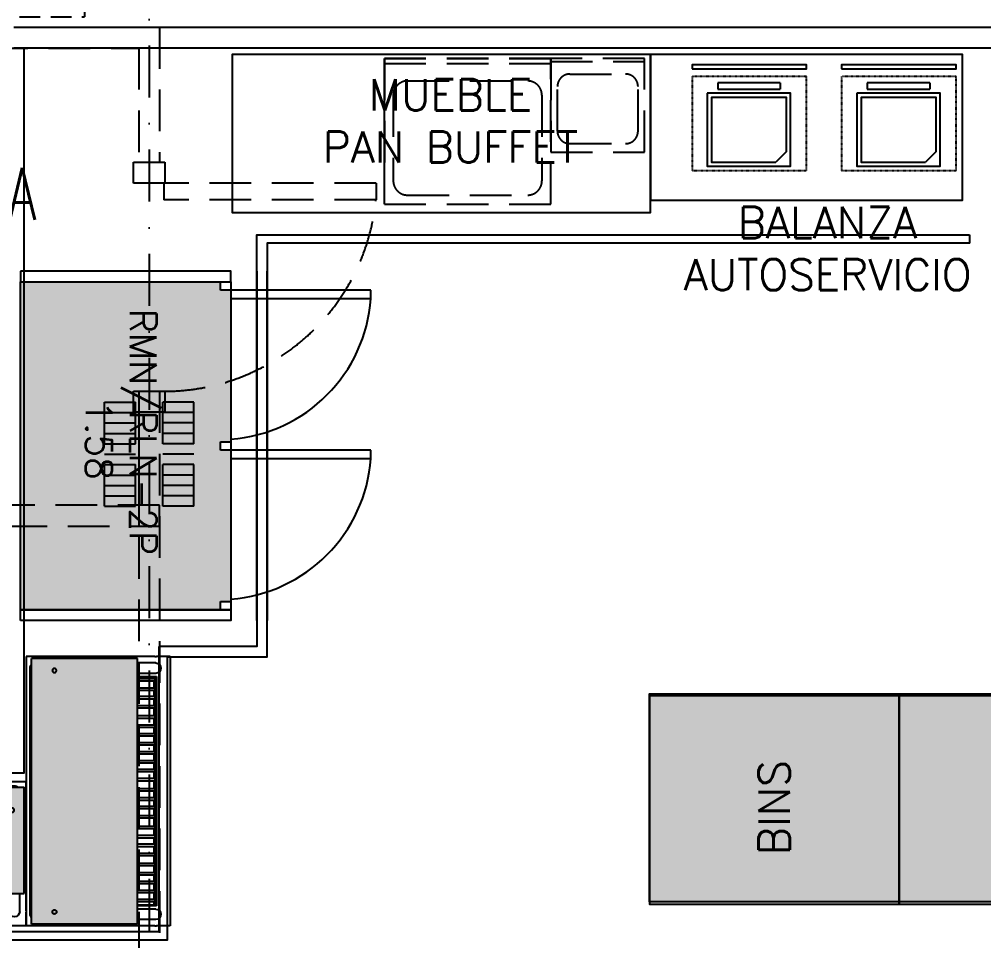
# Model space of a CAD drawing. Header units: millimetres. Extents: x 340 to 1003762, y 22 to 362022.
# Drawn here: x 579597 to 584230, y 284628 to 289052 of the extents above; entities that cross this region are included whole.
import ezdxf

# ---------------------------------------------------------------- set-up
doc = ezdxf.new("R2010")
doc.units = ezdxf.units.MM
for name, pattern in [('LSBB_P_002 - PLANTA 1° NIVEL SALA DE VENTAS$0$000_ALTILLO PROPUESTA$0$HIDDEN', [0.375, 0.25, -0.125]), ('LSBB_P_002 - PLANTA 1° NIVEL SALA DE VENTAS$0$DASHDOT2', [0.5, 0.25, -0.125, 0, -0.125]), ('LSBB_P_002 - PLANTA 1° NIVEL SALA DE VENTAS$0$DASHED', [0.75, 0.5, -0.25]), ('LSBB_P_002 - PLANTA 1° NIVEL SALA DE VENTAS$0$HIDDEN2', [0.1875, 0.125, -0.0625])]:
    doc.linetypes.add(name, pattern=pattern)
for name, color, linetype in [('A-DEMOLICION SV', 40, 'Continuous'), ('LSBB_P_002 - PLANTA 1° NIVEL SALA DE VENTAS$0$1301_Sala de Venta$0$SALA DE VENTAS_DFSA', 1, 'Continuous'), ('LSBB_P_002 - PLANTA 1° NIVEL SALA DE VENTAS$0$A- TABIQUE TIPO SHAFT', 3, 'Continuous'), ('LSBB_P_002 - PLANTA 1° NIVEL SALA DE VENTAS$0$A-BALANZA AUTOSERVICIO', 1, 'LSBB_P_002 - PLANTA 1° NIVEL SALA DE VENTAS$0$DASHDOT2'), ('LSBB_P_002 - PLANTA 1° NIVEL SALA DE VENTAS$0$A-DEMOLICIONES', 30, 'LSBB_P_002 - PLANTA 1° NIVEL SALA DE VENTAS$0$DASHED'), ('LSBB_P_002 - PLANTA 1° NIVEL SALA DE VENTAS$0$A-LAYOUT', 7, 'Continuous'), ('LSBB_P_002 - PLANTA 1° NIVEL SALA DE VENTAS$0$A-MUEBLES FRIO', 2, 'Continuous'), ('LSBB_P_002 - PLANTA 1° NIVEL SALA DE VENTAS$0$A-PUERTAS NUEVAS', 10, 'Continuous'), ('LSBB_P_002 - PLANTA 1° NIVEL SALA DE VENTAS$0$A-SALA DEFENSAS', 9, 'Continuous'), ('LSBB_P_002 - PLANTA 1° NIVEL SALA DE VENTAS$0$A-SALA-MUEB-ESPC', 1, 'Continuous'), ('LSBB_P_002 - PLANTA 1° NIVEL SALA DE VENTAS$0$A-Textos', 2, 'Continuous'), ('LSBB_P_002 - PLANTA 1° NIVEL SALA DE VENTAS$0$EJES', 8, 'LSBB_P_002 - PLANTA 1° NIVEL SALA DE VENTAS$0$DASHDOT2'), ('LSBB_P_002 - PLANTA 1° NIVEL SALA DE VENTAS$0$LAYOUT$0$A-GONDOLAS DELGADO', 8, 'Continuous'), ('LSBB_P_002 - PLANTA 1° NIVEL SALA DE VENTAS$0$TABIQUE', 3, 'Continuous')]:
    doc.layers.add(name, color=color, linetype=linetype)
doc.layers.add('LSBB_P_002 - PLANTA 1° NIVEL SALA DE VENTAS$0$LAYOUT$0$A-SALA-HATCH-PANADERIA', color=7, linetype='Continuous', true_color=0x9e0000)
doc.styles.add('LSBB_P_002 - PLANTA 1° NIVEL SALA DE VENTAS$0$1301_Sala de Venta$0$ROMANS', font='romans.shx')
doc.styles.add('LSBB_P_002 - PLANTA 1° NIVEL SALA DE VENTAS$0$LAYOUT$0$ARQ', font='SIMPLEX.shx')
doc.styles.add('LSBB_P_002 - PLANTA 1° NIVEL SALA DE VENTAS$0$ROMANS', font='romans')
doc.styles.add('LSBB_P_002 - PLANTA 1° NIVEL SALA DE VENTAS$0$YUDICAD_ROMANS', font='romans.shx')

# ---------------------------------------------------------------- blocks, each defined once
blk = doc.blocks.new('LSBB_P_002 - PLANTA 1° NIVEL SALA DE VENTAS$0$PN120')
at = {"color": 0, "linetype": 'ByBlock'}
for p, q in [((801.5368, 304.3847), (801.4568, 304.3847)), ((802.7765, 304.3847), (802.6965, 304.3847)), ((802.7765, 304.3447), (802.6965, 304.3447)), ((802.7765, 304.2247), (802.7765, 304.3447)), ((801.4568, 304.2247), (801.4568, 304.3047)), ((800.8637, 304.2202), (800.8637, 304.2108)), ((800.8841, 304.2108), (800.8637, 304.2108)), ((800.8841, 304.2202), (800.8841, 304.2108)), ((801.4591, 304.2132), (801.4591, 304.2247)), ((801.4591, 304.2247), (801.4891, 304.2247)), ((801.4891, 304.2132), (801.4891, 304.2247)), ((802.1492, 304.2202), (802.1492, 304.2108)), ((802.1492, 304.2108), (802.1696, 304.2108)), ((802.1696, 304.2202), (802.1696, 304.2108)), ((802.7443, 304.2132), (802.7443, 304.2247)), ((802.7743, 304.2132), (802.7743, 304.2247))]:
    blk.add_line(p, q, dxfattribs=at)
for p, q in [((801.4568, 304.3447), (802.7765, 304.3447)), ((801.4568, 304.2247), (802.7765, 304.2247))]:
    blk.add_line(p, q)
at = {"color": 0, "linetype": 'ByBlock', "extrusion": (-1, -4e-16, 0)}
for p, q in [((801.4218, 304.2927), (801.4262, 304.2927)), ((801.4218, 304.2367), (801.4218, 304.2927)), ((801.4278, 304.3167), (801.4278, 304.2967)), ((801.4278, 304.2954), (801.4278, 304.2967)), ((801.4498, 304.2967), (801.4498, 304.3167)), ((801.4498, 304.2954), (801.4498, 304.2967)), ((801.4515, 304.2927), (801.4568, 304.2927)), ((801.4248, 304.2867), (801.4248, 304.2387)), ((801.4528, 304.2867), (801.4528, 304.2387)), ((801.4268, 304.2367), (801.4218, 304.2367)), ((801.4508, 304.2367), (801.4268, 304.2367)), ((801.4278, 304.2367), (801.4278, 304.2167)), ((801.4498, 304.2167), (801.4498, 304.2367)), ((801.4568, 304.2367), (801.4508, 304.2367))]:
    blk.add_line(p, q, dxfattribs=at)
at = {"color": 8, "linetype": 'LSBB_P_002 - PLANTA 1° NIVEL SALA DE VENTAS$0$HIDDEN2', "ltscale": 0.8}
for p, q in [((800.8568, 304.2664), (803.4198, 304.2664)), ((800.8568, 304.2664), (800.8568, 304.1948)), ((803.4198, 304.2664), (803.4198, 304.1948)), ((800.8568, 304.1948), (803.4198, 304.1948)), ((800.9231, 304.1447), (802.1198, 304.1447))]:
    blk.add_line(p, q, dxfattribs=at)
at = {"color": 0, "linetype": 'ByBlock', "ltscale": 5}
for p, q in [((800.9198, 304.0647), (800.9198, 304.1447)), ((802.1198, 304.0647), (802.1198, 304.1447))]:
    blk.add_line(p, q, dxfattribs=at)
at = {"color": 0, "linetype": 'ByBlock'}
for points in [[(801.4568, 304.3447), (801.4568, 304.4197), (801.5368, 304.4197), (801.5368, 304.3447)], [(802.6965, 304.3447), (802.6965, 304.4197), (802.7765, 304.4197), (802.7765, 304.3447)], [(801.4568, 304.3047), (801.4568, 304.3447)]]:
    blk.add_lwpolyline(points, dxfattribs=at)
at = {"color": 0, "linetype": 'ByBlock', "const_width": 0.0017}
for points in [[(800.8584, 304.2213), (800.8642, 304.2213)], [(800.8613, 304.2213), (800.8613, 304.1936)], [(800.8896, 304.2213), (800.8838, 304.2213)], [(800.8867, 304.2213), (800.8867, 304.1936)], [(802.1438, 304.2213), (802.1495, 304.2213)], [(802.1466, 304.2213), (802.1466, 304.1936)], [(802.1749, 304.2213), (802.1692, 304.2213)], [(802.1721, 304.2213), (802.1721, 304.1936)]]:
    blk.add_lwpolyline(points, dxfattribs=at)
at = {"color": 0, "linetype": 'ByBlock'}
for points in [[(800.7906, 304.1873), (800.7981, 304.1873, -0.343826), (800.7985, 304.1869), (800.7985, 304.1862, -0.414214), (800.7981, 304.1858), (800.7904, 304.1858, 0.336332), (800.7902, 304.1856), (800.7795, 304.1474, 0.496634), (800.7799, 304.1467), (800.7877, 304.1467, 0.414214), (800.7882, 304.1472), (800.7882, 304.1512, -0.414214), (800.7897, 304.1528), (800.7936, 304.1528, -0.414214), (800.7942, 304.1522), (800.7942, 304.1519, -0.414214), (800.7936, 304.1512), (800.7902, 304.1512, 0.414214), (800.7897, 304.1507), (800.7897, 304.1472, 0.414214), (800.7902, 304.1467), (800.7961, 304.1467, -0.414214), (800.7967, 304.1461), (800.7967, 304.1453, -0.414214), (800.7961, 304.1447), (800.7787, 304.1447, -0.496634), (800.7773, 304.1467), (800.7904, 304.1937, -0.336332), (800.7919, 304.1948), (800.9023, 304.1948, -0.414214), (800.9038, 304.1933), (800.9038, 304.1893, 0.414214), (800.9043, 304.1888), (800.9073, 304.1888, -0.414214), (800.9088, 304.1873), (800.9088, 304.1743, 0.414214), (800.9093, 304.1738), (800.9153, 304.1738, 0.674073), (800.9158, 304.1743), (800.9158, 304.1873, -0.414214), (800.9173, 304.1888), (800.9183, 304.1888, -0.414214), (800.9198, 304.1873), (800.9198, 304.1462, -0.414214), (800.9183, 304.1447), (800.9004, 304.1447, -0.414214), (800.8998, 304.1453), (800.8998, 304.1461, -0.414214), (800.9004, 304.1467), (800.9063, 304.1467, 0.414214), (800.9068, 304.1472), (800.9068, 304.1507, 0.414214), (800.9063, 304.1512), (800.9029, 304.1512, -0.414214), (800.9023, 304.1519), (800.9023, 304.1522, -0.414214), (800.9029, 304.1528), (800.9068, 304.1528, -0.414214), (800.9083, 304.1512), (800.9083, 304.1472, 0.414214), (800.9088, 304.1467), (800.9173, 304.1467, 0.414214), (800.9178, 304.1472), (800.9178, 304.1713, 0.414214), (800.9173, 304.1718), (800.9083, 304.1718, -0.414214), (800.9068, 304.1733), (800.9068, 304.1863, 0.414214), (800.9063, 304.1868), (800.9033, 304.1868, -0.414214), (800.9018, 304.1883), (800.9018, 304.1923, 0.414214), (800.9013, 304.1928), (800.8968, 304.1928, 0.414214), (800.8963, 304.1923), (800.8963, 304.1873, -0.414214), (800.8948, 304.1858), (800.8879, 304.1858, -0.414214), (800.8873, 304.1864), (800.8873, 304.1872, -0.414214), (800.8879, 304.1878), (800.8938, 304.1878, 0.414214), (800.8943, 304.1883), (800.8943, 304.1923, 0.414214), (800.8938, 304.1928), (800.7925, 304.1928, 0.336332), (800.7921, 304.1924), (800.7906, 304.1873)], [(802.2489, 304.1873), (802.2414, 304.1873, 0.343826), (802.241, 304.1869), (802.241, 304.1862, 0.414214), (802.2414, 304.1858), (802.2492, 304.1858, -0.336332), (802.2494, 304.1856), (802.2601, 304.1474, -0.496634), (802.2596, 304.1467), (802.2518, 304.1467, -0.414214), (802.2513, 304.1472), (802.2513, 304.1512, 0.414214), (802.2498, 304.1528), (802.2459, 304.1528, 0.414214), (802.2453, 304.1522), (802.2453, 304.1519, 0.414214), (802.2459, 304.1512), (802.2493, 304.1512, -0.414214), (802.2498, 304.1507), (802.2498, 304.1472, -0.414214), (802.2493, 304.1467), (802.2434, 304.1467, 0.414214), (802.2428, 304.1461), (802.2428, 304.1453, 0.414214), (802.2434, 304.1447), (802.2608, 304.1447, 0.496634), (802.2623, 304.1467), (802.2491, 304.1937, 0.336332), (802.2477, 304.1948), (802.1373, 304.1948, 0.414214), (802.1358, 304.1933), (802.1358, 304.1893, -0.414214), (802.1353, 304.1888), (802.1323, 304.1888, 0.414214), (802.1308, 304.1873), (802.1308, 304.1743, -0.414214), (802.1303, 304.1738), (802.1243, 304.1738, -0.674073), (802.1238, 304.1743), (802.1238, 304.1873, 0.414214), (802.1223, 304.1888), (802.1213, 304.1888, 0.414214), (802.1198, 304.1873), (802.1198, 304.1462, 0.414214), (802.1213, 304.1447), (802.1392, 304.1447, 0.414214), (802.1398, 304.1453), (802.1398, 304.1461, 0.414214), (802.1392, 304.1467), (802.1333, 304.1467, -0.414214), (802.1328, 304.1472), (802.1328, 304.1507, -0.414214), (802.1333, 304.1512), (802.1367, 304.1512, 0.414214), (802.1373, 304.1519), (802.1373, 304.1522, 0.414214), (802.1367, 304.1528), (802.1328, 304.1528, 0.414214), (802.1313, 304.1512), (802.1313, 304.1472, -0.414214), (802.1308, 304.1467), (802.1223, 304.1467, -0.414214), (802.1218, 304.1472), (802.1218, 304.1713, -0.414214), (802.1223, 304.1718), (802.1313, 304.1718, 0.414214), (802.1328, 304.1733), (802.1328, 304.1863, -0.414214), (802.1333, 304.1868), (802.1363, 304.1868, 0.414214), (802.1378, 304.1883), (802.1378, 304.1923, -0.414214), (802.1383, 304.1928), (802.1428, 304.1928, -0.414214), (802.1433, 304.1923), (802.1433, 304.1873, 0.414214), (802.1448, 304.1858), (802.1517, 304.1858, 0.414214), (802.1523, 304.1864), (802.1523, 304.1872, 0.414214), (802.1517, 304.1878), (802.1458, 304.1878, -0.414214), (802.1453, 304.1883), (802.1453, 304.1923, -0.414214), (802.1458, 304.1928), (802.247, 304.1928, -0.336332), (802.2475, 304.1924), (802.2489, 304.1873)]]:
    blk.add_lwpolyline(points, format="xyb", dxfattribs=at)
for points in [[(800.9032, 304.1951), (800.9032, 304.1951, -0.346184), (800.9042, 304.1959), (800.9172, 304.1959, -0.414214), (800.9202, 304.1929), (800.9202, 304.1889, 0.093021), (800.9185, 304.1892), (800.917, 304.1892, 0.315183), (800.9147, 304.1869), (800.9147, 304.1869), (800.9154, 304.1869, -0.414214), (800.9157, 304.1866), (800.9157, 304.1839, -0.414214), (800.9137, 304.1819), (800.9102, 304.1819, -0.414214), (800.9087, 304.1834), (800.9087, 304.1862, -0.414214), (800.9094, 304.1869), (800.9097, 304.1869, 0.414214), (800.9102, 304.1874), (800.9102, 304.1874, 0.414214), (800.9087, 304.1889), (800.9072, 304.1889, -0.414214), (800.9042, 304.1919), (800.9042, 304.1939, 0.31619)], [(800.9123, 304.1839), (800.9127, 304.1839, 0.414214), (800.913, 304.1842), (800.913, 304.1886, 0.414214), (800.9127, 304.1889), (800.9123, 304.1889, 0.414214), (800.912, 304.1886), (800.912, 304.1842, 0.414214)], [(802.1363, 304.1951), (802.1363, 304.1951, 0.346184), (802.1353, 304.1959), (802.1223, 304.1959, 0.414214), (802.1193, 304.1929), (802.1193, 304.1889, -0.093021), (802.121, 304.1892), (802.1225, 304.1892, -0.315183), (802.1248, 304.1869), (802.1248, 304.1869), (802.1241, 304.1869, 0.414214), (802.1238, 304.1866), (802.1238, 304.1839, 0.414214), (802.1258, 304.1819), (802.1293, 304.1819, 0.414214), (802.1308, 304.1834), (802.1308, 304.1862, 0.414214), (802.1301, 304.1869), (802.1298, 304.1869, -0.414214), (802.1293, 304.1874), (802.1293, 304.1874, -0.414214), (802.1308, 304.1889), (802.1323, 304.1889, 0.414214), (802.1353, 304.1919), (802.1353, 304.1939, -0.31619)], [(802.1272, 304.1839), (802.1268, 304.1839, -0.414214), (802.1265, 304.1842), (802.1265, 304.1886, -0.414214), (802.1268, 304.1889), (802.1272, 304.1889, -0.414214), (802.1275, 304.1886), (802.1275, 304.1842, -0.414214)]]:
    blk.add_lwpolyline(points, format="xyb", close=True, dxfattribs=at)
for centre, radius, start, end in [((801.4388, 304.3167), 0.014, 90, 218.2132), ((801.4388, 304.2867), 0.014, 0, 180), ((801.4388, 304.3167), 0.011, 90, 180), ((801.4388, 304.3167), 0.014, 321.7868, 90), ((801.4388, 304.3167), 0.011, 0, 90), ((801.4268, 304.2387), 0.002, 180, 270), ((801.4388, 304.2167), 0.011, 180, 0), ((801.4508, 304.2387), 0.002, 270, 0)]:
    blk.add_arc(centre, radius, start, end, dxfattribs=at)
blk = doc.blocks.new('LSBB_P_002 - PLANTA 1° NIVEL SALA DE VENTAS$0$1301_Sala de Venta$0$balanza autoservicio')
at = {"layer": 'LSBB_P_002 - PLANTA 1° NIVEL SALA DE VENTAS$0$A-SALA-MUEB-ESPC'}
for p, q in [((1665.65, 7026.11, 0), (1668.65, 7026.11, 0)), ((1665.65, 6996.11, 0), (1668.65, 6996.11, 0))]:
    blk.add_line(p, q, dxfattribs=at)
at = {"layer": 'LSBB_P_002 - PLANTA 1° NIVEL SALA DE VENTAS$0$A-SALA-MUEB-ESPC', "ltscale": 60, "elevation": 0}
blk.add_lwpolyline([(1658.95, 6983.77), (1658.95, 7038.77), (1656.95, 7038.77), (1656.95, 6983.77), (1658.95, 6983.77)], dxfattribs=at)
at = {"layer": 'LSBB_P_002 - PLANTA 1° NIVEL SALA DE VENTAS$0$A-SALA-MUEB-ESPC', "linetype": 'ByBlock', "elevation": 0}
blk.add_lwpolyline([(1662.67, 6983.77), (1707.67, 6983.77), (1707.67, 7038.77), (1662.67, 7038.77), (1662.67, 6983.77)], dxfattribs=at)
at = {"layer": 'LSBB_P_002 - PLANTA 1° NIVEL SALA DE VENTAS$0$A-SALA-MUEB-ESPC', "elevation": 0}
for points in [[(1670.65, 6991.11), (1705.65, 6991.11), (1705.65, 7031.11), (1670.65, 7031.11), (1670.65, 6991.11)], [(1665.65, 7026.11), (1665.65, 6996.11)], [(1668.65, 6996.11), (1668.65, 7026.11)], [(1698.65, 7029.11), (1672.65, 7029.11), (1672.65, 6993.11), (1703.65, 6993.11), (1703.65, 7024.11)], [(1698.65, 7029.11), (1703.65, 7024.11)]]:
    blk.add_lwpolyline(points, dxfattribs=at)
blk = doc.blocks.new('LSBB_P_002 - PLANTA 1° NIVEL SALA DE VENTAS$0$LAYOUT$0$A$C38C873AD')
blk.add_hatch(color=256).paths.add_polyline_path([(1.2846, -0.6664), (1.2846, -0.1561), (0.009, -0.1561), (0.009, -0.6664)])
at = {"layer": 'LSBB_P_002 - PLANTA 1° NIVEL SALA DE VENTAS$0$A-SALA-MUEB-ESPC', "ltscale": 0.3}
for centre, start, end in [((0.0559, -0.0688), 0.001, 180.001), ((1.2377, -0.0688), 359.999, 179.999)]:
    blk.add_arc(centre, 0.0249, start, end, dxfattribs=at)
for points, degree in [([(1.2936, 0), (0.6468, 0), (0, 0)], 2), ([(0, 0), (0, -0.033), (0, -0.066)], 2), ([(1.2936, 0), (1.2936, -0.033), (1.2936, -0.066)], 2), ([(0, -0.0726), (0, -0.0693), (0, -0.066)], 2), ([(0, -0.0726), (0, -0.3821), (0, -0.6915)], 2), ([(0.031, -0.0688), (0.031, -0.1125), (0.031, -0.1561)], 2), ([(0.0808, -0.0688), (0.0808, -0.1125), (0.0808, -0.1561)], 2), ([(1.1979, -0.065), (0.6472, -0.065), (0.0964, -0.065)], 2), ([(0.0964, -0.065), (0.0964, -0.1105), (0.0964, -0.1561)], 2), ([(0.1014, -0.1561), (0.1014, -0.113), (0.1014, -0.0698)], 2), ([(0.1014, -0.0698), (0.6472, -0.0698), (1.193, -0.0698)], 2), ([(0.1014, -0.0773), (0.1096, -0.0773), (0.1178, -0.0773)], 2), ([(0.1178, -0.1561), (0.1178, -0.1148), (0.1178, -0.0736)], 2), ([(0.1277, -0.0736), (0.1277, -0.1148), (0.1277, -0.1561)], 2), ([(0.1277, -0.0773), (0.144, -0.0773), (0.1602, -0.0773)], 2), ([(0.1602, -0.1561), (0.1602, -0.1148), (0.1602, -0.0736)], 2), ([(0.1701, -0.0736), (0.1701, -0.1148), (0.1701, -0.1561)], 2), ([(0.1701, -0.0773), (0.1871, -0.0773), (0.2042, -0.0773)], 2), ([(0.2042, -0.1561), (0.2042, -0.1148), (0.2042, -0.0736)], 2), ([(0.2141, -0.0736), (0.2141, -0.1148), (0.2141, -0.1561)], 2), ([(0.2141, -0.0773), (0.2298, -0.0773), (0.2455, -0.0773)], 2), ([(0.2455, -0.1561), (0.2455, -0.1148), (0.2455, -0.0736)], 2), ([(0.2555, -0.0736), (0.2555, -0.1148), (0.2555, -0.1561)], 2), ([(0.2555, -0.0773), (0.2725, -0.0773), (0.2895, -0.0773)], 2), ([(0.2895, -0.1561), (0.2895, -0.1148), (0.2895, -0.0736)], 2), ([(0.2995, -0.0736), (0.2995, -0.1148), (0.2995, -0.1561)], 2), ([(0.2995, -0.0773), (0.3188, -0.0773), (0.3382, -0.0773)], 2), ([(0.3382, -0.1561), (0.3382, -0.1148), (0.3382, -0.0736)], 2), ([(0.3481, -0.0736), (0.3481, -0.1148), (0.3481, -0.1561)], 2), ([(0.3481, -0.0773), (0.3651, -0.0773), (0.3822, -0.0773)], 2), ([(0.3822, -0.1561), (0.3822, -0.1148), (0.3822, -0.0736)], 2), ([(0.3921, -0.0736), (0.3921, -0.1148), (0.3921, -0.1561)], 2), ([(0.3921, -0.0773), (0.4078, -0.0773), (0.4235, -0.0773)], 2), ([(0.4235, -0.1561), (0.4235, -0.1148), (0.4235, -0.0736)], 2), ([(0.4335, -0.0736), (0.4335, -0.1148), (0.4335, -0.1561)], 2), ([(0.4335, -0.0773), (0.4505, -0.0773), (0.4675, -0.0773)], 2), ([(0.4675, -0.1561), (0.4675, -0.1148), (0.4675, -0.0736)], 2), ([(0.4775, -0.0736), (0.4775, -0.1148), (0.4775, -0.1561)], 2), ([(0.4775, -0.0773), (0.4984, -0.0773), (0.5193, -0.0773)], 2), ([(0.5193, -0.1561), (0.5193, -0.1148), (0.5193, -0.0736)], 2), ([(0.5292, -0.0736), (0.5292, -0.1148), (0.5292, -0.1561)], 2), ([(0.5292, -0.0773), (0.5463, -0.0773), (0.5633, -0.0773)], 2), ([(0.5633, -0.1561), (0.5633, -0.1148), (0.5633, -0.0736)], 2), ([(0.5732, -0.0736), (0.5732, -0.1148), (0.5732, -0.1561)], 2), ([(0.5732, -0.0773), (0.589, -0.0773), (0.6047, -0.0773)], 2), ([(0.6047, -0.1561), (0.6047, -0.1148), (0.6047, -0.0736)], 2), ([(0.6146, -0.0736), (0.6146, -0.1148), (0.6146, -0.1561)], 2), ([(0.6146, -0.0773), (0.6316, -0.0773), (0.6487, -0.0773)], 2), ([(0.6487, -0.0736), (0.6487, -0.0731), (0.6508, -0.0723), (0.6565, -0.0723), (0.6586, -0.0731), (0.6586, -0.0736)], 3), ([(0.6487, -0.1561), (0.6487, -0.1148), (0.6487, -0.0736)], 2), ([(0.6586, -0.0736), (0.6586, -0.1148), (0.6586, -0.1561)], 2), ([(0.6586, -0.0773), (0.678, -0.0773), (0.6973, -0.0773)], 2), ([(0.6973, -0.1561), (0.6973, -0.1148), (0.6973, -0.0736)], 2), ([(0.7072, -0.0736), (0.7072, -0.1148), (0.7072, -0.1561)], 2), ([(0.7072, -0.0773), (0.7243, -0.0773), (0.7413, -0.0773)], 2), ([(0.7413, -0.1561), (0.7413, -0.1148), (0.7413, -0.0736)], 2), ([(0.7512, -0.0736), (0.7512, -0.1148), (0.7512, -0.1561)], 2), ([(0.7512, -0.0773), (0.767, -0.0773), (0.7827, -0.0773)], 2), ([(0.7827, -0.1561), (0.7827, -0.1148), (0.7827, -0.0736)], 2), ([(0.7926, -0.0736), (0.7926, -0.1148), (0.7926, -0.1561)], 2), ([(0.7926, -0.0773), (0.8096, -0.0773), (0.8267, -0.0773)], 2), ([(0.8267, -0.1561), (0.8267, -0.1148), (0.8267, -0.0736)], 2), ([(0.8366, -0.0736), (0.8366, -0.1148), (0.8366, -0.1561)], 2), ([(0.8366, -0.0773), (0.8528, -0.0773), (0.869, -0.0773)], 2), ([(0.869, -0.1561), (0.869, -0.1148), (0.869, -0.0736)], 2), ([(0.879, -0.0736), (0.879, -0.1148), (0.879, -0.1561)], 2), ([(0.879, -0.0773), (0.896, -0.0773), (0.913, -0.0773)], 2), ([(0.913, -0.1561), (0.913, -0.1148), (0.913, -0.0736)], 2), ([(0.923, -0.0736), (0.923, -0.1148), (0.923, -0.1561)], 2), ([(0.923, -0.0773), (0.9387, -0.0773), (0.9544, -0.0773)], 2), ([(0.9544, -0.1561), (0.9544, -0.1148), (0.9544, -0.0736)], 2), ([(0.9644, -0.0736), (0.9644, -0.1148), (0.9644, -0.1561)], 2), ([(0.9644, -0.0773), (0.9814, -0.0773), (0.9984, -0.0773)], 2), ([(0.9984, -0.1561), (0.9984, -0.1148), (0.9984, -0.0736)], 2), ([(1.0084, -0.0736), (1.0084, -0.1148), (1.0084, -0.1561)], 2), ([(1.0084, -0.0773), (1.0277, -0.0773), (1.047, -0.0773)], 2), ([(1.047, -0.1561), (1.047, -0.1148), (1.047, -0.0736)], 2), ([(1.057, -0.0736), (1.057, -0.1148), (1.057, -0.1561)], 2), ([(1.057, -0.0773), (1.074, -0.0773), (1.091, -0.0773)], 2), ([(1.091, -0.1561), (1.091, -0.1148), (1.091, -0.0736)], 2), ([(1.101, -0.0736), (1.101, -0.1148), (1.101, -0.1561)], 2), ([(1.101, -0.0773), (1.1167, -0.0773), (1.1324, -0.0773)], 2), ([(1.1324, -0.1561), (1.1324, -0.1148), (1.1324, -0.0736)], 2), ([(1.1424, -0.0736), (1.1424, -0.1148), (1.1424, -0.1561)], 2), ([(1.1424, -0.0773), (1.1594, -0.0773), (1.1764, -0.0773)], 2), ([(1.1764, -0.1561), (1.1764, -0.1148), (1.1764, -0.0736)], 2), ([(1.1864, -0.0736), (1.1864, -0.1148), (1.1864, -0.1561)], 2), ([(1.1864, -0.0773), (1.1897, -0.0773), (1.193, -0.0773)], 2), ([(1.193, -0.0698), (1.193, -0.113), (1.193, -0.1561)], 2), ([(1.1979, -0.1561), (1.1979, -0.1105), (1.1979, -0.065)], 2), ([(1.2128, -0.0688), (1.2128, -0.1125), (1.2128, -0.1561)], 2), ([(1.2626, -0.0688), (1.2626, -0.1125), (1.2626, -0.1561)], 2), ([(1.2936, -0.0726), (1.2936, -0.0693), (1.2936, -0.066)], 2), ([(1.2936, -0.0726), (1.2936, -0.3821), (1.2936, -0.6915)], 2), ([(0.009, -0.1561), (0.3164, -0.1561), (0.6391, -0.1561)], 2), ([(0.009, -0.1561), (0.009, -0.4112), (0.009, -0.6664)], 2), ([(0.6391, -0.1561), (0.9618, -0.1561), (1.2846, -0.1561)], 2), ([(1.2846, -0.1561), (1.2846, -0.4112), (1.2846, -0.6664)], 2), ([(1.2936, -0.6915), (0.6468, -0.6915), (0, -0.6915)], 2), ([(0.009, -0.6664), (0.3164, -0.6664), (0.6391, -0.6664)], 2), ([(0.0505, -0.6721), (0.6419, -0.6721), (1.2334, -0.6721)], 2), ([(0.6391, -0.6664), (0.9618, -0.6664), (1.2846, -0.6664)], 2)]:
    blk.add_open_spline(points, degree=degree, dxfattribs=at)
for points, weights, knots in [([(0.1178, -0.0736), (0.1178, -0.0723), (0.1228, -0.0723), (0.1277, -0.0723), (0.1277, -0.0736)], [1, 0.707106781187, 1, 0.707106781187, 1], [-0.785258, -0.785258, -0.785258, 0, 0, 0.785258, 0.785258, 0.785258]), ([(0.1602, -0.0736), (0.1602, -0.0723), (0.1651, -0.0723), (0.1701, -0.0723), (0.1701, -0.0736)], [1, 0.707106781187, 1, 0.707106781187, 1], [-0.785258, -0.785258, -0.785258, 0, 0, 0.785258, 0.785258, 0.785258]), ([(0.2042, -0.0736), (0.2042, -0.0723), (0.2091, -0.0723), (0.2141, -0.0723), (0.2141, -0.0736)], [1, 0.707106781187, 1, 0.707106781187, 1], [-0.785258, -0.785258, -0.785258, 0, 0, 0.785258, 0.785258, 0.785258]), ([(0.2455, -0.0736), (0.2455, -0.0723), (0.2505, -0.0723), (0.2555, -0.0723), (0.2555, -0.0736)], [1, 0.707106781187, 1, 0.707106781187, 1], [-0.785258, -0.785258, -0.785258, 0, 0, 0.785258, 0.785258, 0.785258]), ([(0.2895, -0.0736), (0.2895, -0.0723), (0.2945, -0.0723), (0.2995, -0.0723), (0.2995, -0.0736)], [1, 0.707106781187, 1, 0.707106781187, 1], [-0.785258, -0.785258, -0.785258, 0, 0, 0.785258, 0.785258, 0.785258]), ([(0.3382, -0.0736), (0.3382, -0.0723), (0.3431, -0.0723), (0.3481, -0.0723), (0.3481, -0.0736)], [1, 0.707106781187, 1, 0.707106781187, 1], [-0.785258, -0.785258, -0.785258, 0, 0, 0.785258, 0.785258, 0.785258]), ([(0.3822, -0.0736), (0.3822, -0.0723), (0.3871, -0.0723), (0.3921, -0.0723), (0.3921, -0.0736)], [1, 0.707106781187, 1, 0.707106781187, 1], [-0.785258, -0.785258, -0.785258, 0, 0, 0.785258, 0.785258, 0.785258]), ([(0.4235, -0.0736), (0.4235, -0.0723), (0.4285, -0.0723), (0.4335, -0.0723), (0.4335, -0.0736)], [1, 0.707106781187, 1, 0.707106781187, 1], [-0.785258, -0.785258, -0.785258, 0, 0, 0.785258, 0.785258, 0.785258]), ([(0.4675, -0.0736), (0.4675, -0.0723), (0.4725, -0.0723), (0.4775, -0.0723), (0.4775, -0.0736)], [1, 0.707106781187, 1, 0.707106781187, 1], [-0.785258, -0.785258, -0.785258, 0, 0, 0.785258, 0.785258, 0.785258]), ([(0.5193, -0.0736), (0.5193, -0.0723), (0.5243, -0.0723), (0.5292, -0.0723), (0.5292, -0.0736)], [1, 0.707106781187, 1, 0.707106781187, 1], [-0.785258, -0.785258, -0.785258, 0, 0, 0.785258, 0.785258, 0.785258]), ([(0.5633, -0.0736), (0.5633, -0.0723), (0.5683, -0.0723), (0.5732, -0.0723), (0.5732, -0.0736)], [1, 0.707106781187, 1, 0.707106781187, 1], [-0.785258, -0.785258, -0.785258, 0, 0, 0.785258, 0.785258, 0.785258]), ([(0.6047, -0.0736), (0.6047, -0.0723), (0.6096, -0.0723), (0.6146, -0.0723), (0.6146, -0.0736)], [1, 0.707106781187, 1, 0.707106781187, 1], [-0.785258, -0.785258, -0.785258, 0, 0, 0.785258, 0.785258, 0.785258]), ([(0.6973, -0.0736), (0.6973, -0.0723), (0.7023, -0.0723), (0.7072, -0.0723), (0.7072, -0.0736)], [1, 0.707106781187, 1, 0.707106781187, 1], [-0.785258, -0.785258, -0.785258, 0, 0, 0.785258, 0.785258, 0.785258]), ([(0.7413, -0.0736), (0.7413, -0.0723), (0.7463, -0.0723), (0.7512, -0.0723), (0.7512, -0.0736)], [1, 0.707106781187, 1, 0.707106781187, 1], [-0.785258, -0.785258, -0.785258, 0, 0, 0.785258, 0.785258, 0.785258]), ([(0.7827, -0.0736), (0.7827, -0.0723), (0.7876, -0.0723), (0.7926, -0.0723), (0.7926, -0.0736)], [1, 0.707106781187, 1, 0.707106781187, 1], [-0.785258, -0.785258, -0.785258, 0, 0, 0.785258, 0.785258, 0.785258]), ([(0.8267, -0.0736), (0.8267, -0.0723), (0.8316, -0.0723), (0.8366, -0.0723), (0.8366, -0.0736)], [1, 0.707106781187, 1, 0.707106781187, 1], [-0.785258, -0.785258, -0.785258, 0, 0, 0.785258, 0.785258, 0.785258]), ([(0.869, -0.0736), (0.869, -0.0723), (0.874, -0.0723), (0.879, -0.0723), (0.879, -0.0736)], [1, 0.707106781187, 1, 0.707106781187, 1], [-0.785258, -0.785258, -0.785258, 0, 0, 0.785258, 0.785258, 0.785258]), ([(0.913, -0.0736), (0.913, -0.0723), (0.918, -0.0723), (0.923, -0.0723), (0.923, -0.0736)], [1, 0.707106781187, 1, 0.707106781187, 1], [-0.785258, -0.785258, -0.785258, 0, 0, 0.785258, 0.785258, 0.785258]), ([(0.9544, -0.0736), (0.9544, -0.0723), (0.9594, -0.0723), (0.9644, -0.0723), (0.9644, -0.0736)], [1, 0.707106781187, 1, 0.707106781187, 1], [-0.785258, -0.785258, -0.785258, 0, 0, 0.785258, 0.785258, 0.785258]), ([(0.9984, -0.0736), (0.9984, -0.0723), (1.0034, -0.0723), (1.0084, -0.0723), (1.0084, -0.0736)], [1, 0.707106781187, 1, 0.707106781187, 1], [-0.785258, -0.785258, -0.785258, 0, 0, 0.785258, 0.785258, 0.785258]), ([(1.047, -0.0736), (1.047, -0.0723), (1.052, -0.0723), (1.057, -0.0723), (1.057, -0.0736)], [1, 0.707106781187, 1, 0.707106781187, 1], [-0.785258, -0.785258, -0.785258, 0, 0, 0.785258, 0.785258, 0.785258]), ([(1.091, -0.0736), (1.091, -0.0723), (1.096, -0.0723), (1.101, -0.0723), (1.101, -0.0736)], [1, 0.707106781187, 1, 0.707106781187, 1], [-0.785258, -0.785258, -0.785258, 0, 0, 0.785258, 0.785258, 0.785258]), ([(1.1324, -0.0736), (1.1324, -0.0723), (1.1374, -0.0723), (1.1424, -0.0723), (1.1424, -0.0736)], [1, 0.707106781187, 1, 0.707106781187, 1], [-0.785258, -0.785258, -0.785258, 0, 0, 0.785258, 0.785258, 0.785258]), ([(1.1764, -0.0736), (1.1764, -0.0723), (1.1814, -0.0723), (1.1864, -0.0723), (1.1864, -0.0736)], [1, 0.707106781187, 1, 0.707106781187, 1], [-0.785258, -0.785258, -0.785258, 0, 0, 0.785258, 0.785258, 0.785258]), ([(0.0772, -0.5558), (0.0772, -0.5658), (0.0673, -0.5658), (0.0573, -0.5658), (0.0573, -0.5558), (0.0573, -0.5459), (0.0673, -0.5459), (0.0772, -0.5459), (0.0772, -0.5558)], [1, 0.707106781187, 1, 0.707106781186, 1, 0.707106781187, 1, 0.707106781187, 1], [0, 0, 0, 1.570796, 1.570796, 3.141593, 3.141593, 4.712389, 4.712389, 6.283185, 6.283185, 6.283185]), ([(1.2164, -0.5558), (1.2164, -0.5658), (1.2263, -0.5658), (1.2363, -0.5658), (1.2363, -0.5558), (1.2363, -0.5459), (1.2263, -0.5459), (1.2164, -0.5459), (1.2164, -0.5558)], [1, 0.707106781187, 1, 0.707106781186, 1, 0.707106781187, 1, 0.707106781187, 1], [0, 0, 0, 1.570796, 1.570796, 3.141593, 3.141593, 4.712389, 4.712389, 6.283185, 6.283185, 6.283185])]:
    blk.add_rational_spline(points, weights, degree=2, knots=knots, dxfattribs=at)
for points, weights in [([(0.0605, -0.6722), (0.0486, -0.6744), (0.0395, -0.6664)], [1, 0.899292711341, 1]), ([(0.0611, -0.6721), (0.0609, -0.6721), (0.0608, -0.6721)], [1, 0.9999845685, 1]), ([(1.2325, -0.6721), (1.2327, -0.6721), (1.2328, -0.6721)], [1, 0.9999845685, 1]), ([(1.2331, -0.6722), (1.245, -0.6744), (1.2541, -0.6664)], [1, 0.899292711341, 1])]:
    blk.add_rational_spline(points, weights, degree=2, dxfattribs=at)
blk = doc.blocks.new('LSBB_P_002 - PLANTA 1° NIVEL SALA DE VENTAS$0$LAYOUT$0$BINS')
h = blk.add_hatch(color=256)
h.dxf.hatch_style = 1
h.paths.add_polyline_path([(6149.9286, -1161.8638), (6149.9286, -1163.0638), (6148.9286, -1163.0638), (6148.9286, -1161.8638)])
at = {"layer": 'LSBB_P_002 - PLANTA 1° NIVEL SALA DE VENTAS$0$A-SALA-MUEB-ESPC'}
blk.add_lwpolyline([(6149.9286, -1161.8638), (6149.9286, -1163.0638), (6148.9286, -1163.0638), (6148.9286, -1161.8638)], close=True, dxfattribs=at)
at = {"layer": 'LSBB_P_002 - PLANTA 1° NIVEL SALA DE VENTAS$0$A-SALA-MUEB-ESPC', "style": 'LSBB_P_002 - PLANTA 1° NIVEL SALA DE VENTAS$0$LAYOUT$0$ARQ'}
blk.add_text('BINS', height=0.15, rotation=180, dxfattribs=at).set_placement((6149.7038, -1162.3895))
blk = doc.blocks.new('LSBB_P_002 - PLANTA 1° NIVEL SALA DE VENTAS$0$SVLY')
at = {"layer": 'LSBB_P_002 - PLANTA 1° NIVEL SALA DE VENTAS$0$LAYOUT$0$A-SALA-HATCH-PANADERIA'}
h = blk.add_hatch(color=256, dxfattribs=at)
h.dxf.hatch_style = 1
h.paths.add_polyline_path([(1003.8316, 301.8602), (1003.7816, 301.8602), (1003.7816, 301.9002), (1002.8216, 301.9002), (1002.8216, 300.3252), (1003.7816, 300.3252), (1003.7816, 300.3652), (1003.8316, 300.3652), (1003.8316, 301.0927), (1003.7816, 301.0927), (1003.7816, 301.1327), (1003.8316, 301.1327)])
h.paths.add_polyline_path([(1003.1029, 301.7769), (1003.1029, 300.4433), (1003.5312, 300.4433), (1003.5312, 301.7769)], flags=24)
at = {"layer": 'LSBB_P_002 - PLANTA 1° NIVEL SALA DE VENTAS$0$1301_Sala de Venta$0$SALA DE VENTAS_DFSA', "elevation": 0}
for points in [[(1003.9566, 300.2742), (1003.9566, 302.1262), (1007.3812, 302.1262)], [(1007.3821, 302.0862), (1004.0066, 302.0862), (1004.0066, 300.2742)], [(1003.9566, 301.9512), (1003.9566, 300.1492), (1003.4857, 300.1492)], [(1003.5257, 300.0992), (1004.0066, 300.0992), (1004.0066, 301.9512)]]:
    blk.add_lwpolyline(points, dxfattribs=at)
at = {"layer": 'LSBB_P_002 - PLANTA 1° NIVEL SALA DE VENTAS$0$A-MUEBLES FRIO'}
for p, q in [((1002.8216, 300.3252, 0), (1002.8216, 301.9002, 0)), ((1002.8216, 301.9002, 0), (1003.8316, 301.9002, 0)), ((1003.8316, 301.9002, 0), (1003.8316, 300.3252, 0)), ((1004.5048, 301.8602, 0), (1003.8316, 301.8602, 0)), ((1003.8316, 301.8602, 0), (1003.8316, 301.8202, 0)), ((1004.5048, 301.8202, 0), (1004.5048, 301.8602, 0)), ((1003.8316, 301.8202, 0), (1004.5048, 301.8202, 0)), ((1004.5048, 301.0927, 0), (1003.8316, 301.0927, 0)), ((1003.8316, 301.0927, 0), (1003.8316, 301.0527, 0)), ((1003.8316, 301.0527, 0), (1004.5048, 301.0527, 0)), ((1004.5048, 301.0527, 0), (1004.5048, 301.0927, 0)), ((1003.8316, 300.3252, 0), (1002.8216, 300.3252, 0))]:
    blk.add_line(p, q, dxfattribs=at)
at = {"layer": 'LSBB_P_002 - PLANTA 1° NIVEL SALA DE VENTAS$0$A-MUEBLES FRIO', "extrusion": (1e-16, -1.83697e-32, -1)}
for p, q in [((1003.7816, 301.8602, 0), (1003.7816, 301.9002, 0)), ((1003.7816, 301.9002, 0), (1003.8316, 301.9002, 0)), ((1003.8316, 301.9002, 0), (1003.8316, 301.8602, 0)), ((1003.8316, 301.8602, 0), (1003.7816, 301.8602, 0)), ((1003.7816, 301.0927, 0), (1003.7816, 301.1327, 0)), ((1003.7816, 301.1327, 0), (1003.8316, 301.1327, 0)), ((1003.8316, 301.1327, 0), (1003.8316, 301.0927, 0)), ((1003.8316, 301.0927, 0), (1003.7816, 301.0927, 0)), ((1003.7816, 300.3252, 0), (1003.7816, 300.3652, 0)), ((1003.7816, 300.3652, 0), (1003.8316, 300.3652, 0)), ((1003.8316, 300.3652, 0), (1003.8316, 300.3252, 0)), ((1003.8316, 300.3252, 0), (1003.7816, 300.3252, 0))]:
    blk.add_line(p, q, dxfattribs=at)
at = {"layer": 'LSBB_P_002 - PLANTA 1° NIVEL SALA DE VENTAS$0$A-MUEBLES FRIO', "linetype": 'Continuous', "extrusion": (1e-16, 4.82437e-32, -1), "elevation": 0, "flags": 128}
for points in [[(-1002.8216, 301.9512), (-1002.8216, 301.9002), (-1003.8316, 301.9002), (-1003.8316, 301.9512)], [(-1002.8216, 300.2742), (-1002.8216, 300.3252), (-1003.8316, 300.3252), (-1003.8316, 300.2742)]]:
    blk.add_lwpolyline(points, close=True, dxfattribs=at)
at = {"layer": 'LSBB_P_002 - PLANTA 1° NIVEL SALA DE VENTAS$0$A-MUEBLES FRIO'}
for centre in [(1003.777, 301.8723, 0), (1003.777, 301.1048, 0)]:
    blk.add_arc(centre, 0.7297, 274.2921, 355.8994, dxfattribs=at)
at = {"layer": 'LSBB_P_002 - PLANTA 1° NIVEL SALA DE VENTAS$0$A-SALA DEFENSAS', "color": 1, "elevation": 0}
for points in [[(1007.3821, 302.0862), (1007.3821, 302.1258)], [(1003.4857, 300.1492), (1003.4857, 298.7803), (997.6677, 298.7803)], [(1003.5257, 300.0992), (1003.5257, 298.7403), (997.6677, 298.7403)]]:
    blk.add_lwpolyline(points, dxfattribs=at)
at = {"layer": 'LSBB_P_002 - PLANTA 1° NIVEL SALA DE VENTAS$0$A-SALA-MUEB-ESPC', "elevation": 0}
for points in [[(1005.8479, 302.9926), (1003.8379, 302.9926), (1003.8379, 302.2326), (1005.8479, 302.2326)], [(1005.8479, 302.2926), (1007.3479, 302.2926), (1007.3479, 302.9926), (1005.8479, 302.9926)]]:
    blk.add_lwpolyline(points, close=True, dxfattribs=at)
at = {"layer": 'LSBB_P_002 - PLANTA 1° NIVEL SALA DE VENTAS$0$LAYOUT$0$A-GONDOLAS DELGADO'}
for points in [[(1007.0435, 299.9131), (1005.8435, 299.9131), (1005.8435, 298.9131), (1007.0435, 298.9131)], [(1008.2435, 299.9131), (1007.0435, 299.9131), (1007.0435, 298.9131), (1008.2435, 298.9131)]]:
    blk.add_lwpolyline(points, close=True, dxfattribs=at)
at = {"layer": 'LSBB_P_002 - PLANTA 1° NIVEL SALA DE VENTAS$0$A-BALANZA AUTOSERVICIO', "color": 1, "xscale": 0.01, "yscale": 0.01, "zscale": 0.01, "rotation": 270}
for p in [(936.2101, 319.5121, 0), (936.9289, 319.5121, 0)]:
    blk.add_blockref('LSBB_P_002 - PLANTA 1° NIVEL SALA DE VENTAS$0$1301_Sala de Venta$0$balanza autoservicio', p, dxfattribs=at)
at = {"layer": 'LSBB_P_002 - PLANTA 1° NIVEL SALA DE VENTAS$0$LAYOUT$0$A-SALA-HATCH-PANADERIA', "xscale": -1}
for p, rotation in [((1003.5401, 298.8078), 270), ((1001.555, 298.8078), 180)]:
    blk.add_blockref('LSBB_P_002 - PLANTA 1° NIVEL SALA DE VENTAS$0$LAYOUT$0$A$C38C873AD', p, dxfattribs=dict(at, rotation=rotation))
at = {"layer": 'LSBB_P_002 - PLANTA 1° NIVEL SALA DE VENTAS$0$LAYOUT$0$A-SALA-HATCH-PANADERIA', "rotation": 270}
for p in [(2168.9073, 6448.8516), (2170.1073, 6448.8516)]:
    blk.add_blockref('LSBB_P_002 - PLANTA 1° NIVEL SALA DE VENTAS$0$LAYOUT$0$BINS', p, dxfattribs=at)
at = {"layer": 'LSBB_P_002 - PLANTA 1° NIVEL SALA DE VENTAS$0$A-MUEBLES FRIO', "style": 'LSBB_P_002 - PLANTA 1° NIVEL SALA DE VENTAS$0$1301_Sala de Venta$0$ROMANS'}
for s, p in [('RMN/RLN-2P', (1003.3474, 301.7694, 0)), ('1.58', (1003.1348, 301.3319, 0))]:
    blk.add_text(s, height=0.12759, rotation=270, dxfattribs=at).set_placement(p)
at = {"layer": 'LSBB_P_002 - PLANTA 1° NIVEL SALA DE VENTAS$0$A-Textos', "linetype": 'LSBB_P_002 - PLANTA 1° NIVEL SALA DE VENTAS$0$HIDDEN2', "char_height": 0.15, "width": 3.335709, "attachment_point": 2, "style": 'LSBB_P_002 - PLANTA 1° NIVEL SALA DE VENTAS$0$YUDICAD_ROMANS'}
for s, insert in [('MUEBLE \\PPAN BUFFET', (1004.8873, 302.8727, 0)), ('BALANZA \\PAUTOSERVICIO', (1006.6988, 302.26, 0))]:
    blk.add_mtext(s, dxfattribs=dict(at, insert=insert))
blk = doc.blocks.new('LSBB_P_002 - PLANTA 1° NIVEL SALA DE VENTAS$0$DEMOL')
at = {"layer": 'LSBB_P_002 - PLANTA 1° NIVEL SALA DE VENTAS$0$A-DEMOLICIONES', "linetype": 'LSBB_P_002 - PLANTA 1° NIVEL SALA DE VENTAS$0$000_ALTILLO PROPUESTA$0$HIDDEN', "ltscale": 0.8}
for p, q in [((1003.4895, 303.123), (1003.4895, 302.4752)), ((1001.4563, 303.023), (1003.3895, 303.023)), ((1003.3895, 303.023), (1003.3895, 302.4752)), ((1003.3895, 303.023), (1003.3895, 302.4752)), ((1004.5695, 302.973), (1005.3695, 302.973)), ((1004.5695, 302.973), (1004.5695, 302.4256)), ((1004.5695, 302.4256), (1004.5695, 302.973)), ((1005.3695, 302.973), (1004.5695, 302.973)), ((1004.5695, 302.273), (1004.5695, 302.973)), ((1004.5695, 302.9485), (1005.3695, 302.9485)), ((1005.3695, 302.273), (1005.3695, 302.973)), ((1005.3695, 302.273), (1005.3695, 302.973)), ((1005.8195, 302.973), (1005.3695, 302.973)), ((1005.3695, 302.973), (1005.3695, 302.523)), ((1005.3695, 302.958), (1005.8195, 302.958)), ((1005.8195, 302.523), (1005.8195, 302.973)), ((1004.6809, 302.8647), (1005.2581, 302.8647)), ((1005.4608, 302.898), (1005.7283, 302.898)), ((1005.4008, 302.6238), (1005.4008, 302.838)), ((1005.7883, 302.6238), (1005.7883, 302.838)), ((1004.6124, 302.7962), (1004.6124, 302.3854)), ((1005.3267, 302.7962), (1005.3267, 302.3854)), ((1005.4608, 302.5638), (1005.7283, 302.5638)), ((1005.3695, 302.523), (1005.8195, 302.523)), ((1003.3647, 302.3748), (1003.3647, 302.4748)), ((1003.3647, 302.4748), (1003.5143, 302.4748)), ((1003.5143, 302.4748), (1003.5143, 302.3748)), ((1003.5143, 302.3748), (1003.3647, 302.3748)), ((1003.5093, 302.3748), (1003.5093, 302.2948)), ((1004.5294, 302.3748), (1003.5093, 302.3748)), ((1004.5294, 302.3748), (1004.5294, 302.2948)), ((1004.6809, 302.3168), (1005.2581, 302.3168)), ((1004.5294, 302.2948), (1003.5093, 302.2948)), ((1004.5695, 302.273), (1005.3695, 302.273)), ((1004.5695, 302.273), (1005.3695, 302.273)), ((1003.3647, 301.2748), (1003.3647, 301.3748)), ((1003.3647, 301.3748), (1003.5143, 301.3748)), ((1003.3895, 301.3752, 2), (1003.3895, 300.7275)), ((1003.4895, 301.3752, 2), (1003.4895, 298.5009)), ((1003.5143, 301.3748), (1003.5143, 301.2748)), ((1003.2245, 300.8227, 2), (1003.2245, 301.3227, 2)), ((1003.2245, 301.3227, 2), (1003.3745, 301.3227, 2)), ((1003.3745, 300.8227, 2), (1003.3745, 301.3227, 2)), ((1003.5045, 300.8227, 2), (1003.5045, 301.3227, 2)), ((1003.6545, 301.3227, 2), (1003.5045, 301.3227, 2)), ((1003.6545, 300.8227, 2), (1003.6545, 301.3227, 2)), ((1003.2245, 301.2727, 2), (1003.3745, 301.2727, 2)), ((1003.5143, 301.2748), (1003.3647, 301.2748)), ((1003.3895, 301.2748), (1003.3895, 298.5009)), ((1003.6545, 301.2727, 2), (1003.5045, 301.2727, 2)), ((1003.2245, 301.2227, 2), (1003.3745, 301.2227, 2)), ((1003.6545, 301.2227, 2), (1003.5045, 301.2227, 2)), ((1003.2245, 301.1727, 2), (1003.3745, 301.1727, 2)), ((1003.6545, 301.1727, 2), (1003.5045, 301.1727, 2)), ((1003.2245, 301.1227, 2), (1003.3745, 301.1227, 2)), ((1003.6545, 301.1227, 2), (1003.5045, 301.1227, 2)), ((1003.2245, 301.0727, 2), (1003.3745, 301.0727, 2)), ((1003.6545, 301.0727, 2), (1003.5045, 301.0727, 2)), ((1003.2245, 301.0227, 2), (1003.3745, 301.0227, 2)), ((1003.6545, 301.0227, 2), (1003.5045, 301.0227, 2)), ((1003.2245, 300.9727, 2), (1003.3745, 300.9727, 2)), ((1003.6545, 300.9727, 2), (1003.5045, 300.9727, 2)), ((1003.2245, 300.9227, 2), (1003.3745, 300.9227, 2)), ((1003.6545, 300.9227, 2), (1003.5045, 300.9227, 2)), ((1003.2245, 300.8727, 2), (1003.3745, 300.8727, 2)), ((1003.6545, 300.8727, 2), (1003.5045, 300.8727, 2)), ((1003.4895, 300.8275, 2), (1000.6495, 300.8275, 2)), ((1003.2245, 300.8227, 2), (1003.3745, 300.8227, 2)), ((1003.4895, 300.7275, 2), (1003.4895, 300.8275, 2)), ((1003.6545, 300.8227, 2), (1003.5045, 300.8227, 2)), ((1000.6495, 300.7275, 2), (1003.4895, 300.7275, 2))]:
    blk.add_line(p, q, dxfattribs=at)
for centre, radius, start, end in [((1004.6809, 302.7962), 0.0686, 90, 180), ((1005.2581, 302.7962), 0.0686, 0, 90), ((1005.4608, 302.838), 0.06, 90, 180), ((1005.7283, 302.838), 0.06, 0, 90), ((1005.4608, 302.6238), 0.06, 180, 270), ((1005.7283, 302.6238), 0.06, 270, 0), ((1004.6809, 302.3854), 0.0686, 180, 270), ((1005.2581, 302.3854), 0.0686, 270, 0), ((1003.5123, 302.3971), 1.0222, 269.828, 354.2605)]:
    blk.add_arc(centre, radius, start, end, dxfattribs=at)
at = {"layer": 'LSBB_P_002 - PLANTA 1° NIVEL SALA DE VENTAS$0$A-DEMOLICIONES', "linetype": 'LSBB_P_002 - PLANTA 1° NIVEL SALA DE VENTAS$0$000_ALTILLO PROPUESTA$0$HIDDEN', "ltscale": 0.8, "style": 'LSBB_P_002 - PLANTA 1° NIVEL SALA DE VENTAS$0$ROMANS', "width": 0.7}
blk.add_text('CAMARA PASTELERIA', height=0.25, dxfattribs=at).set_placement((1000.5497, 302.1983, 0))
blk = doc.blocks.new('LSBB_P_002 - PLANTA 1° NIVEL SALA DE VENTAS', base_point=(223.5696, 14.2202))
at = {"layer": 'LSBB_P_002 - PLANTA 1° NIVEL SALA DE VENTAS$0$A- TABIQUE TIPO SHAFT'}
blk.add_lwpolyline([(797.5971, 298.5203), (797.6471, 298.5203), (797.6471, 299.5427), (797.6471, 299.5427), (802.7895, 299.5427), (802.8395, 299.5427), (802.8395, 303.023)], dxfattribs=at)
at = {"layer": 'LSBB_P_002 - PLANTA 1° NIVEL SALA DE VENTAS$0$EJES'}
blk.add_line((803.4395, 309.5368), (803.4395, 242.5191), dxfattribs=at)
at = {"layer": 'LSBB_P_002 - PLANTA 1° NIVEL SALA DE VENTAS$0$TABIQUE'}
blk.add_lwpolyline([(802.7895, 303.123), (807.6027, 303.123), (807.6027, 303.023), (802.7895, 303.023)], dxfattribs=at)
at = {"layer": 'LSBB_P_002 - PLANTA 1° NIVEL SALA DE VENTAS$0$A-DEMOLICIONES'}
blk.add_blockref('LSBB_P_002 - PLANTA 1° NIVEL SALA DE VENTAS$0$DEMOL', (-200, 0), dxfattribs=at)
at = {"layer": 'LSBB_P_002 - PLANTA 1° NIVEL SALA DE VENTAS$0$A-LAYOUT', "color": 1}
blk.add_blockref('LSBB_P_002 - PLANTA 1° NIVEL SALA DE VENTAS$0$SVLY', (-200, 0), dxfattribs=at)
at = {"layer": 'LSBB_P_002 - PLANTA 1° NIVEL SALA DE VENTAS$0$A-PUERTAS NUEVAS'}
blk.add_blockref('LSBB_P_002 - PLANTA 1° NIVEL SALA DE VENTAS$0$PN120', (-0.2903, -1.0218), dxfattribs=at)

msp = doc.modelspace()

# ---------------------------------------------------------------- block references
at = {"layer": 'A-DEMOLICION SV', "xscale": 1000, "yscale": 1000, "zscale": 1000}
msp.add_blockref('LSBB_P_002 - PLANTA 1° NIVEL SALA DE VENTAS', (350.9, 111.5), dxfattribs=at)

doc.saveas('drawing.dxf')
